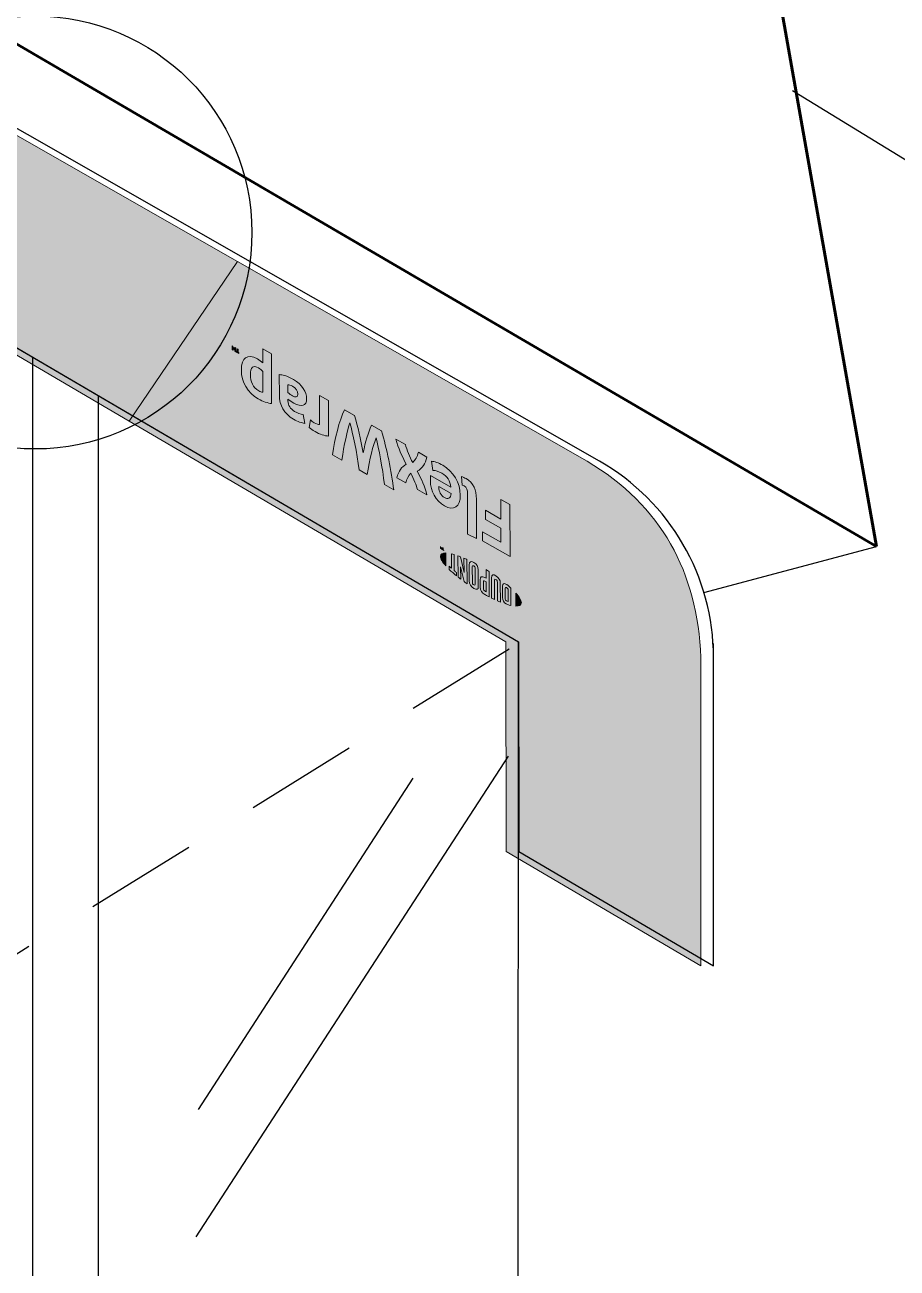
# Model space of a CAD drawing. Extents: x -1337 to 5791, y -3809 to 1769.
# Drawn here: x 4377.7 to 4447.2, y -2737.5 to -2638.4 of the extents above; entities that cross this region are included whole.
import ezdxf

# ---------------------------------------------------------------- set-up
doc = ezdxf.new("R2010")
doc.units = 0
doc.header["$MEASUREMENT"] = 0
doc.linetypes.add('AI-Linetype-70', pattern=[15, 9, -6])
for name, color, linetype, lineweight in [('.ATI-HATCH', 7, 'Continuous', 0), ('G-ANNO-TTLB', 7, 'Continuous', 0), ('Layer 12', 7, 'Continuous', 0), ('TYVEK', 7, 'Continuous', 0), ('WALL SCRATCH', 7, 'Continuous', 0)]:
    doc.layers.add(name, color=color, linetype=linetype, lineweight=lineweight)

# ---------------------------------------------------------------- blocks, each defined once
blk = doc.blocks.new('Block_345')
at = {"layer": 'TYVEK', "color": 18, "lineweight": 25, "true_color": 0x000000}
blk.add_lwpolyline([(4444.56, -2678.612)], dxfattribs=at)
blk = doc.blocks.new('Block_474')
at = {"layer": 'TYVEK', "true_color": 0x003b71, "transparency": 33554687}
h = blk.add_hatch(color=156, dxfattribs=at)
h.dxf.hatch_style = 2
edge = h.paths.add_edge_path()
edge.add_spline(control_points=[(4394.412, -2664.412), (4394.386, -2664.325), (4394.361, -2664.259), (4394.33, -2664.188), (4394.3, -2664.224), (4394.278, -2664.263), (4394.253, -2664.321), (4394.253, -2664.321), (4394.179, -2664.279), (4394.179, -2664.279), (4394.179, -2664.279), (4394.179, -2663.973), (4394.179, -2663.973), (4394.179, -2663.973), (4394.243, -2664.01), (4394.243, -2664.01), (4394.243, -2664.01), (4394.243, -2664.151), (4394.243, -2664.151), (4394.243, -2664.151), (4394.24, -2664.197), (4394.24, -2664.197), (4394.261, -2664.163), (4394.285, -2664.128), (4394.307, -2664.102), (4394.307, -2664.102), (4394.356, -2664.131), (4394.356, -2664.131), (4394.378, -2664.183), (4394.403, -2664.246), (4394.424, -2664.305), (4394.424, -2664.305), (4394.421, -2664.253), (4394.421, -2664.253), (4394.421, -2664.253), (4394.421, -2664.112), (4394.421, -2664.112), (4394.421, -2664.112), (4394.485, -2664.149), (4394.485, -2664.149), (4394.485, -2664.149), (4394.486, -2664.455), (4394.486, -2664.455), (4394.486, -2664.455), (4394.412, -2664.412), (4394.412, -2664.412)], knot_values=[0, 0, 0, 0, 1, 1, 1, 2, 2, 2, 3, 3, 3, 4, 4, 4, 5, 5, 5, 6, 6, 6, 7, 7, 7, 8, 8, 8, 9, 9, 9, 10, 10, 10, 11, 11, 11, 12, 12, 12, 13, 13, 13, 14, 14, 14, 15, 15, 15, 15], degree=3, periodic=0)
edge = h.paths.add_edge_path()
edge.add_spline(control_points=[(4394.658, -2664.486), (4394.658, -2664.486), (4394.729, -2664.527), (4394.729, -2664.527), (4394.729, -2664.527), (4394.73, -2664.595), (4394.73, -2664.595), (4394.73, -2664.595), (4394.515, -2664.472), (4394.515, -2664.472), (4394.515, -2664.472), (4394.515, -2664.404), (4394.515, -2664.404), (4394.515, -2664.404), (4394.587, -2664.445), (4394.587, -2664.445), (4394.587, -2664.445), (4394.586, -2664.207), (4394.586, -2664.207), (4394.586, -2664.207), (4394.657, -2664.248), (4394.657, -2664.248), (4394.657, -2664.248), (4394.658, -2664.486), (4394.658, -2664.486)], knot_values=[0, 0, 0, 0, 1, 1, 1, 2, 2, 2, 3, 3, 3, 4, 4, 4, 5, 5, 5, 6, 6, 6, 7, 7, 7, 8, 8, 8, 8], degree=3, periodic=0)
h = blk.add_hatch(color=156, dxfattribs=at)
h.dxf.hatch_style = 2
edge = h.paths.add_edge_path()
edge.add_spline(control_points=[(4396.298, -2665.739), (4395.846, -2665.48), (4395.637, -2665.678), (4395.638, -2666.288), (4395.64, -2666.82), (4395.835, -2667.287), (4396.302, -2667.555), (4396.43, -2667.629), (4396.523, -2667.652), (4396.63, -2667.667), (4396.63, -2667.667), (4396.626, -2666.01), (4396.626, -2666.01), (4396.529, -2665.907), (4396.447, -2665.824), (4396.298, -2665.739)], knot_values=[0, 0, 0, 0, 1, 1, 1, 2, 2, 2, 3, 3, 3, 4, 4, 4, 5, 5, 5, 5], degree=3, periodic=0)
edge = h.paths.add_edge_path()
edge.add_spline(control_points=[(4396.194, -2665.017), (4396.373, -2665.121), (4396.496, -2665.215), (4396.625, -2665.342), (4396.625, -2665.342), (4396.622, -2664.218), (4396.622, -2664.218), (4396.622, -2664.218), (4397.325, -2664.621), (4397.325, -2664.621), (4397.325, -2664.621), (4397.334, -2668.567), (4397.334, -2668.567), (4397.042, -2668.553), (4396.632, -2668.418), (4396.268, -2668.209), (4395.427, -2667.726), (4394.922, -2666.846), (4394.92, -2665.899), (4394.918, -2664.929), (4395.393, -2664.558), (4396.194, -2665.017)], knot_values=[0, 0, 0, 0, 1, 1, 1, 2, 2, 2, 3, 3, 3, 4, 4, 4, 5, 5, 5, 6, 6, 6, 7, 7, 7, 7], degree=3, periodic=0)
h = blk.add_hatch(color=156, dxfattribs=at)
h.dxf.hatch_style = 2
edge = h.paths.add_edge_path()
edge.add_spline(control_points=[(4398.632, -2667.073), (4398.632, -2667.073), (4398.634, -2667.706), (4398.634, -2667.706), (4398.752, -2667.803), (4398.875, -2667.892), (4398.998, -2667.962), (4399.234, -2668.098), (4399.418, -2668.098), (4399.418, -2667.819), (4399.417, -2667.571), (4399.263, -2667.353), (4398.991, -2667.196), (4398.837, -2667.108), (4398.709, -2667.07), (4398.632, -2667.073)], knot_values=[0, 0, 0, 0, 1, 1, 1, 2, 2, 2, 3, 3, 3, 4, 4, 4, 5, 5, 5, 5], degree=3, periodic=0)
edge = h.paths.add_edge_path()
edge.add_spline(control_points=[(4399.061, -2666.652), (4399.764, -2667.056), (4400.119, -2667.655), (4400.12, -2668.187), (4400.122, -2668.773), (4399.707, -2668.878), (4399.091, -2668.53), (4398.948, -2668.448), (4398.763, -2668.318), (4398.635, -2668.221), (4398.635, -2668.221), (4398.635, -2668.363), (4398.635, -2668.363), (4398.636, -2668.724), (4398.816, -2668.998), (4399.16, -2669.195), (4399.385, -2669.325), (4399.626, -2669.422), (4399.837, -2669.442), (4399.837, -2669.442), (4399.966, -2670.155), (4399.966, -2670.155), (4399.746, -2670.135), (4399.392, -2670.002), (4399.079, -2669.823), (4398.325, -2669.39), (4397.95, -2668.713), (4397.948, -2667.915), (4397.948, -2667.915), (4397.944, -2666.27), (4397.944, -2666.27), (4398.154, -2666.267), (4398.548, -2666.358), (4399.061, -2666.652)], knot_values=[0, 0, 0, 0, 1, 1, 1, 2, 2, 2, 3, 3, 3, 4, 4, 4, 5, 5, 5, 6, 6, 6, 7, 7, 7, 8, 8, 8, 9, 9, 9, 10, 10, 10, 11, 11, 11, 11], degree=3, periodic=0)
h = blk.add_hatch(color=156, dxfattribs=at)
h.dxf.hatch_style = 2
edge = h.paths.add_edge_path()
edge.add_spline(control_points=[(4400.788, -2670.804), (4400.603, -2670.697), (4400.429, -2670.574), (4400.326, -2670.485), (4400.326, -2670.485), (4400.427, -2669.876), (4400.427, -2669.876), (4400.514, -2669.961), (4400.622, -2670.035), (4400.73, -2670.097), (4400.919, -2670.206), (4401.048, -2670.238), (4401.155, -2670.241), (4401.155, -2670.241), (4401.15, -2667.922), (4401.15, -2667.922), (4401.15, -2667.922), (4401.857, -2668.328), (4401.857, -2668.328), (4401.857, -2668.328), (4401.864, -2671.162), (4401.864, -2671.162), (4401.588, -2671.162), (4401.157, -2671.016), (4400.788, -2670.804)], knot_values=[0, 0, 0, 0, 1, 1, 1, 2, 2, 2, 3, 3, 3, 4, 4, 4, 5, 5, 5, 6, 6, 6, 7, 7, 7, 8, 8, 8, 8], degree=3, periodic=0)
h = blk.add_hatch(color=156, dxfattribs=at)
h.dxf.hatch_style = 2
edge = h.paths.add_edge_path()
edge.add_spline(control_points=[(4402.93, -2673.079), (4402.93, -2673.079), (4402.181, -2672.649), (4402.181, -2672.649), (4402.372, -2671.382), (4402.707, -2669.95), (4403.14, -2669.065), (4403.14, -2669.065), (4403.945, -2669.527), (4403.945, -2669.527), (4404.199, -2670.411), (4404.427, -2671.41), (4404.619, -2672.489), (4404.811, -2671.631), (4405.03, -2670.888), (4405.284, -2670.296), (4405.284, -2670.296), (4406.09, -2670.758), (4406.09, -2670.758), (4406.503, -2672.129), (4406.871, -2673.965), (4407.064, -2675.453), (4407.064, -2675.453), (4406.321, -2675.026), (4406.321, -2675.026), (4406.159, -2673.686), (4405.868, -2672.119), (4405.656, -2671.306), (4405.437, -2671.872), (4405.096, -2673.035), (4404.951, -2674.239), (4404.951, -2674.239), (4404.294, -2673.862), (4404.294, -2673.862), (4404.137, -2672.484), (4403.8, -2670.932), (4403.573, -2670.111), (4403.369, -2670.685), (4403.08, -2671.919), (4402.93, -2673.079)], knot_values=[0, 0, 0, 0, 1, 1, 1, 2, 2, 2, 3, 3, 3, 4, 4, 4, 5, 5, 5, 6, 6, 6, 7, 7, 7, 8, 8, 8, 9, 9, 9, 10, 10, 10, 11, 11, 11, 12, 12, 12, 13, 13, 13, 13], degree=3, periodic=0)
h = blk.add_hatch(color=156, dxfattribs=at)
h.dxf.hatch_style = 2
edge = h.paths.add_edge_path()
edge.add_spline(control_points=[(4408.931, -2673.972), (4409.276, -2674.607), (4409.548, -2675.171), (4409.709, -2675.854), (4409.709, -2675.854), (4408.945, -2675.416), (4408.945, -2675.416), (4408.877, -2675.111), (4408.65, -2674.579), (4408.424, -2674.112), (4408.235, -2674.329), (4408.072, -2674.584), (4408.036, -2674.894), (4408.036, -2674.894), (4407.318, -2674.482), (4407.318, -2674.482), (4407.45, -2673.943), (4407.675, -2673.641), (4408.058, -2673.406), (4407.688, -2672.715), (4407.436, -2672.157), (4407.224, -2671.409), (4407.224, -2671.409), (4407.988, -2671.848), (4407.988, -2671.848), (4408.097, -2672.241), (4408.354, -2672.832), (4408.57, -2673.281), (4408.765, -2673.067), (4408.948, -2672.819), (4409.019, -2672.44), (4409.019, -2672.44), (4409.707, -2672.834), (4409.707, -2672.834), (4409.58, -2673.376), (4409.34, -2673.711), (4408.931, -2673.972)], knot_values=[0, 0, 0, 0, 1, 1, 1, 2, 2, 2, 3, 3, 3, 4, 4, 4, 5, 5, 5, 6, 6, 6, 7, 7, 7, 8, 8, 8, 9, 9, 9, 10, 10, 10, 11, 11, 11, 12, 12, 12, 12], degree=3, periodic=0)
h = blk.add_hatch(color=156, dxfattribs=at)
h.dxf.hatch_style = 2
edge = h.paths.add_edge_path()
edge.add_spline(control_points=[(4411.63, -2675.734), (4411.63, -2675.734), (4410.655, -2675.175), (4410.655, -2675.175), (4410.655, -2675.175), (4410.655, -2675.246), (4410.655, -2675.246), (4410.656, -2675.577), (4410.81, -2675.908), (4411.093, -2676.07), (4411.39, -2676.241), (4411.585, -2676.11), (4411.63, -2675.734)], knot_values=[0, 0, 0, 0, 1, 1, 1, 2, 2, 2, 3, 3, 3, 4, 4, 4, 4], degree=3, periodic=0)
edge = h.paths.add_edge_path()
edge.add_spline(control_points=[(4410.071, -2673.174), (4410.297, -2673.185), (4410.63, -2673.294), (4410.968, -2673.488), (4411.794, -2673.962), (4412.36, -2674.89), (4412.363, -2675.872), (4412.365, -2676.812), (4411.848, -2677.153), (4411.094, -2676.721), (4410.422, -2676.335), (4409.98, -2675.531), (4409.978, -2674.739), (4409.977, -2674.561), (4409.987, -2674.413), (4409.997, -2674.301), (4409.997, -2674.301), (4411.618, -2675.231), (4411.618, -2675.231), (4411.55, -2674.72), (4411.309, -2674.369), (4410.898, -2674.133), (4410.647, -2673.989), (4410.406, -2673.915), (4410.186, -2673.895), (4410.186, -2673.895), (4410.071, -2673.174), (4410.071, -2673.174)], knot_values=[0, 0, 0, 0, 1, 1, 1, 2, 2, 2, 3, 3, 3, 4, 4, 4, 5, 5, 5, 6, 6, 6, 7, 7, 7, 8, 8, 8, 9, 9, 9, 9], degree=3, periodic=0)
h = blk.add_hatch(color=156, dxfattribs=at)
h.dxf.hatch_style = 2
edge = h.paths.add_edge_path()
edge.add_spline(control_points=[(4412.941, -2675.784), (4412.941, -2675.465), (4412.868, -2675.252), (4412.663, -2675.134), (4412.612, -2675.105), (4412.56, -2675.081), (4412.514, -2675.067), (4412.514, -2675.067), (4412.461, -2674.392), (4412.461, -2674.392), (4412.559, -2674.425), (4412.718, -2674.492), (4412.82, -2674.551), (4413.41, -2674.89), (4413.647, -2675.469), (4413.649, -2676.179), (4413.649, -2676.179), (4413.657, -2679.338), (4413.657, -2679.338), (4413.657, -2679.338), (4412.949, -2678.979), (4412.949, -2678.979), (4412.949, -2678.979), (4412.941, -2675.784), (4412.941, -2675.784)], knot_values=[0, 0, 0, 0, 1, 1, 1, 2, 2, 2, 3, 3, 3, 4, 4, 4, 5, 5, 5, 6, 6, 6, 7, 7, 7, 8, 8, 8, 8], degree=3, periodic=0)
h = blk.add_hatch(color=156, dxfattribs=at)
h.dxf.hatch_style = 2
edge = h.paths.add_edge_path()
edge.add_spline(control_points=[(4416.314, -2676.628), (4416.314, -2676.628), (4416.324, -2680.769), (4416.324, -2680.769), (4416.324, -2680.769), (4414.139, -2679.514), (4414.139, -2679.514), (4414.139, -2679.514), (4414.137, -2678.792), (4414.137, -2678.792), (4414.137, -2678.792), (4415.589, -2679.626), (4415.589, -2679.626), (4415.589, -2679.626), (4415.586, -2678.502), (4415.586, -2678.502), (4415.586, -2678.502), (4414.365, -2677.801), (4414.365, -2677.801), (4414.365, -2677.801), (4414.364, -2677.079), (4414.364, -2677.079), (4414.364, -2677.079), (4415.584, -2677.78), (4415.584, -2677.78), (4415.584, -2677.78), (4415.581, -2676.207), (4415.581, -2676.207), (4415.581, -2676.207), (4416.314, -2676.628), (4416.314, -2676.628)], knot_values=[0, 0, 0, 0, 1, 1, 1, 2, 2, 2, 3, 3, 3, 4, 4, 4, 5, 5, 5, 6, 6, 6, 7, 7, 7, 8, 8, 8, 9, 9, 9, 10, 10, 10, 10], degree=3, periodic=0)
at = {"layer": 'TYVEK'}
for points, knots in [([(4394.412, -2664.412), (4394.386, -2664.325), (4394.361, -2664.259), (4394.33, -2664.188), (4394.3, -2664.224), (4394.278, -2664.263), (4394.253, -2664.321), (4394.253, -2664.321), (4394.179, -2664.279), (4394.179, -2664.279), (4394.179, -2664.279), (4394.179, -2663.973), (4394.179, -2663.973), (4394.179, -2663.973), (4394.243, -2664.01), (4394.243, -2664.01), (4394.243, -2664.01), (4394.243, -2664.151), (4394.243, -2664.151), (4394.243, -2664.151), (4394.24, -2664.197), (4394.24, -2664.197), (4394.261, -2664.163), (4394.285, -2664.128), (4394.307, -2664.102), (4394.307, -2664.102), (4394.356, -2664.131), (4394.356, -2664.131), (4394.378, -2664.183), (4394.403, -2664.246), (4394.424, -2664.305), (4394.424, -2664.305), (4394.421, -2664.253), (4394.421, -2664.253), (4394.421, -2664.253), (4394.421, -2664.112), (4394.421, -2664.112), (4394.421, -2664.112), (4394.485, -2664.149), (4394.485, -2664.149), (4394.485, -2664.149), (4394.486, -2664.455), (4394.486, -2664.455), (4394.486, -2664.455), (4394.412, -2664.412), (4394.412, -2664.412)], [0, 0, 0, 0, 1, 1, 1, 2, 2, 2, 3, 3, 3, 4, 4, 4, 5, 5, 5, 6, 6, 6, 7, 7, 7, 8, 8, 8, 9, 9, 9, 10, 10, 10, 11, 11, 11, 12, 12, 12, 13, 13, 13, 14, 14, 14, 15, 15, 15, 15]), ([(4394.658, -2664.486), (4394.658, -2664.486), (4394.729, -2664.527), (4394.729, -2664.527), (4394.729, -2664.527), (4394.73, -2664.595), (4394.73, -2664.595), (4394.73, -2664.595), (4394.515, -2664.472), (4394.515, -2664.472), (4394.515, -2664.472), (4394.515, -2664.404), (4394.515, -2664.404), (4394.515, -2664.404), (4394.587, -2664.445), (4394.587, -2664.445), (4394.587, -2664.445), (4394.586, -2664.207), (4394.586, -2664.207), (4394.586, -2664.207), (4394.657, -2664.248), (4394.657, -2664.248), (4394.657, -2664.248), (4394.658, -2664.486), (4394.658, -2664.486)], [0, 0, 0, 0, 1, 1, 1, 2, 2, 2, 3, 3, 3, 4, 4, 4, 5, 5, 5, 6, 6, 6, 7, 7, 7, 8, 8, 8, 8]), ([(4396.194, -2665.017), (4396.373, -2665.121), (4396.496, -2665.215), (4396.625, -2665.342), (4396.625, -2665.342), (4396.622, -2664.218), (4396.622, -2664.218), (4396.622, -2664.218), (4397.325, -2664.621), (4397.325, -2664.621), (4397.325, -2664.621), (4397.334, -2668.567), (4397.334, -2668.567), (4397.042, -2668.553), (4396.632, -2668.418), (4396.268, -2668.209), (4395.427, -2667.726), (4394.922, -2666.846), (4394.92, -2665.899), (4394.918, -2664.929), (4395.393, -2664.558), (4396.194, -2665.017)], [0, 0, 0, 0, 1, 1, 1, 2, 2, 2, 3, 3, 3, 4, 4, 4, 5, 5, 5, 6, 6, 6, 7, 7, 7, 7]), ([(4396.298, -2665.739), (4395.846, -2665.48), (4395.637, -2665.678), (4395.638, -2666.288), (4395.64, -2666.82), (4395.835, -2667.287), (4396.302, -2667.555), (4396.43, -2667.629), (4396.523, -2667.652), (4396.63, -2667.667), (4396.63, -2667.667), (4396.626, -2666.01), (4396.626, -2666.01), (4396.529, -2665.907), (4396.447, -2665.824), (4396.298, -2665.739)], [0, 0, 0, 0, 1, 1, 1, 2, 2, 2, 3, 3, 3, 4, 4, 4, 5, 5, 5, 5]), ([(4399.061, -2666.652), (4399.764, -2667.056), (4400.119, -2667.655), (4400.12, -2668.187), (4400.122, -2668.773), (4399.707, -2668.878), (4399.091, -2668.53), (4398.948, -2668.448), (4398.763, -2668.318), (4398.635, -2668.221), (4398.635, -2668.221), (4398.635, -2668.363), (4398.635, -2668.363), (4398.636, -2668.724), (4398.816, -2668.998), (4399.16, -2669.195), (4399.385, -2669.325), (4399.626, -2669.422), (4399.837, -2669.442), (4399.837, -2669.442), (4399.966, -2670.155), (4399.966, -2670.155), (4399.746, -2670.135), (4399.392, -2670.002), (4399.079, -2669.823), (4398.325, -2669.39), (4397.95, -2668.713), (4397.948, -2667.915), (4397.948, -2667.915), (4397.944, -2666.27), (4397.944, -2666.27), (4398.154, -2666.267), (4398.548, -2666.358), (4399.061, -2666.652)], [0, 0, 0, 0, 1, 1, 1, 2, 2, 2, 3, 3, 3, 4, 4, 4, 5, 5, 5, 6, 6, 6, 7, 7, 7, 8, 8, 8, 9, 9, 9, 10, 10, 10, 11, 11, 11, 11]), ([(4398.632, -2667.073), (4398.632, -2667.073), (4398.634, -2667.706), (4398.634, -2667.706), (4398.752, -2667.803), (4398.875, -2667.892), (4398.998, -2667.962), (4399.234, -2668.098), (4399.418, -2668.098), (4399.418, -2667.819), (4399.417, -2667.571), (4399.263, -2667.353), (4398.991, -2667.196), (4398.837, -2667.108), (4398.709, -2667.07), (4398.632, -2667.073)], [0, 0, 0, 0, 1, 1, 1, 2, 2, 2, 3, 3, 3, 4, 4, 4, 5, 5, 5, 5]), ([(4400.788, -2670.804), (4400.603, -2670.697), (4400.429, -2670.574), (4400.326, -2670.485), (4400.326, -2670.485), (4400.427, -2669.876), (4400.427, -2669.876), (4400.514, -2669.961), (4400.622, -2670.035), (4400.73, -2670.097), (4400.919, -2670.206), (4401.048, -2670.238), (4401.155, -2670.241), (4401.155, -2670.241), (4401.15, -2667.922), (4401.15, -2667.922), (4401.15, -2667.922), (4401.857, -2668.328), (4401.857, -2668.328), (4401.857, -2668.328), (4401.864, -2671.162), (4401.864, -2671.162), (4401.588, -2671.162), (4401.157, -2671.016), (4400.788, -2670.804)], [0, 0, 0, 0, 1, 1, 1, 2, 2, 2, 3, 3, 3, 4, 4, 4, 5, 5, 5, 6, 6, 6, 7, 7, 7, 8, 8, 8, 8]), ([(4402.93, -2673.079), (4402.93, -2673.079), (4402.181, -2672.649), (4402.181, -2672.649), (4402.372, -2671.382), (4402.707, -2669.95), (4403.14, -2669.065), (4403.14, -2669.065), (4403.945, -2669.527), (4403.945, -2669.527), (4404.199, -2670.411), (4404.427, -2671.41), (4404.619, -2672.489), (4404.811, -2671.631), (4405.03, -2670.888), (4405.284, -2670.296), (4405.284, -2670.296), (4406.09, -2670.758), (4406.09, -2670.758), (4406.503, -2672.129), (4406.871, -2673.965), (4407.064, -2675.453), (4407.064, -2675.453), (4406.321, -2675.026), (4406.321, -2675.026), (4406.159, -2673.686), (4405.868, -2672.119), (4405.656, -2671.306), (4405.437, -2671.872), (4405.096, -2673.035), (4404.951, -2674.239), (4404.951, -2674.239), (4404.294, -2673.862), (4404.294, -2673.862), (4404.137, -2672.484), (4403.8, -2670.932), (4403.573, -2670.111), (4403.369, -2670.685), (4403.08, -2671.919), (4402.93, -2673.079)], [0, 0, 0, 0, 1, 1, 1, 2, 2, 2, 3, 3, 3, 4, 4, 4, 5, 5, 5, 6, 6, 6, 7, 7, 7, 8, 8, 8, 9, 9, 9, 10, 10, 10, 11, 11, 11, 12, 12, 12, 13, 13, 13, 13]), ([(4408.931, -2673.972), (4409.276, -2674.607), (4409.548, -2675.171), (4409.709, -2675.854), (4409.709, -2675.854), (4408.945, -2675.416), (4408.945, -2675.416), (4408.877, -2675.111), (4408.65, -2674.579), (4408.424, -2674.112), (4408.235, -2674.329), (4408.072, -2674.584), (4408.036, -2674.894), (4408.036, -2674.894), (4407.318, -2674.482), (4407.318, -2674.482), (4407.45, -2673.943), (4407.675, -2673.641), (4408.058, -2673.406), (4407.688, -2672.715), (4407.436, -2672.157), (4407.224, -2671.409), (4407.224, -2671.409), (4407.988, -2671.848), (4407.988, -2671.848), (4408.097, -2672.241), (4408.354, -2672.832), (4408.57, -2673.281), (4408.765, -2673.067), (4408.948, -2672.819), (4409.019, -2672.44), (4409.019, -2672.44), (4409.707, -2672.834), (4409.707, -2672.834), (4409.58, -2673.376), (4409.34, -2673.711), (4408.931, -2673.972)], [0, 0, 0, 0, 1, 1, 1, 2, 2, 2, 3, 3, 3, 4, 4, 4, 5, 5, 5, 6, 6, 6, 7, 7, 7, 8, 8, 8, 9, 9, 9, 10, 10, 10, 11, 11, 11, 12, 12, 12, 12]), ([(4410.071, -2673.174), (4410.297, -2673.185), (4410.63, -2673.294), (4410.968, -2673.488), (4411.794, -2673.962), (4412.36, -2674.89), (4412.363, -2675.872), (4412.365, -2676.812), (4411.848, -2677.153), (4411.094, -2676.721), (4410.422, -2676.335), (4409.98, -2675.531), (4409.978, -2674.739), (4409.977, -2674.561), (4409.987, -2674.413), (4409.997, -2674.301), (4409.997, -2674.301), (4411.618, -2675.231), (4411.618, -2675.231), (4411.55, -2674.72), (4411.309, -2674.369), (4410.898, -2674.133), (4410.647, -2673.989), (4410.406, -2673.915), (4410.186, -2673.895), (4410.186, -2673.895), (4410.071, -2673.174), (4410.071, -2673.174)], [0, 0, 0, 0, 1, 1, 1, 2, 2, 2, 3, 3, 3, 4, 4, 4, 5, 5, 5, 6, 6, 6, 7, 7, 7, 8, 8, 8, 9, 9, 9, 9]), ([(4412.941, -2675.784), (4412.941, -2675.465), (4412.868, -2675.252), (4412.663, -2675.134), (4412.612, -2675.105), (4412.56, -2675.081), (4412.514, -2675.067), (4412.514, -2675.067), (4412.461, -2674.392), (4412.461, -2674.392), (4412.559, -2674.425), (4412.718, -2674.492), (4412.82, -2674.551), (4413.41, -2674.89), (4413.647, -2675.469), (4413.649, -2676.179), (4413.649, -2676.179), (4413.657, -2679.338), (4413.657, -2679.338), (4413.657, -2679.338), (4412.949, -2678.979), (4412.949, -2678.979), (4412.949, -2678.979), (4412.941, -2675.784), (4412.941, -2675.784)], [0, 0, 0, 0, 1, 1, 1, 2, 2, 2, 3, 3, 3, 4, 4, 4, 5, 5, 5, 6, 6, 6, 7, 7, 7, 8, 8, 8, 8]), ([(4411.63, -2675.734), (4411.63, -2675.734), (4410.655, -2675.175), (4410.655, -2675.175), (4410.655, -2675.175), (4410.655, -2675.246), (4410.655, -2675.246), (4410.656, -2675.577), (4410.81, -2675.908), (4411.093, -2676.07), (4411.39, -2676.241), (4411.585, -2676.11), (4411.63, -2675.734)], [0, 0, 0, 0, 1, 1, 1, 2, 2, 2, 3, 3, 3, 4, 4, 4, 4]), ([(4416.314, -2676.628), (4416.314, -2676.628), (4416.324, -2680.769), (4416.324, -2680.769), (4416.324, -2680.769), (4414.139, -2679.514), (4414.139, -2679.514), (4414.139, -2679.514), (4414.137, -2678.792), (4414.137, -2678.792), (4414.137, -2678.792), (4415.589, -2679.626), (4415.589, -2679.626), (4415.589, -2679.626), (4415.586, -2678.502), (4415.586, -2678.502), (4415.586, -2678.502), (4414.365, -2677.801), (4414.365, -2677.801), (4414.365, -2677.801), (4414.364, -2677.079), (4414.364, -2677.079), (4414.364, -2677.079), (4415.584, -2677.78), (4415.584, -2677.78), (4415.584, -2677.78), (4415.581, -2676.207), (4415.581, -2676.207), (4415.581, -2676.207), (4416.314, -2676.628), (4416.314, -2676.628)], [0, 0, 0, 0, 1, 1, 1, 2, 2, 2, 3, 3, 3, 4, 4, 4, 5, 5, 5, 6, 6, 6, 7, 7, 7, 8, 8, 8, 9, 9, 9, 10, 10, 10, 10])]:
    blk.add_open_spline(points, degree=3, knots=knots, dxfattribs=at)
blk = doc.blocks.new('Block_475')
at = {"layer": 'TYVEK', "true_color": 0x003b71, "transparency": 33554687}
h = blk.add_hatch(color=156, dxfattribs=at)
h.dxf.hatch_style = 2
edge = h.paths.add_edge_path()
edge.add_spline(control_points=[(4410.905, -2680.193), (4410.905, -2680.193), (4410.878, -2680.178), (4410.878, -2680.178), (4410.878, -2680.178), (4410.839, -2680.084), (4410.839, -2680.084), (4410.839, -2680.084), (4410.8, -2680.132), (4410.8, -2680.132), (4410.8, -2680.132), (4410.774, -2680.118), (4410.774, -2680.118), (4410.774, -2680.118), (4410.774, -2679.968), (4410.774, -2679.968), (4410.774, -2679.968), (4410.798, -2679.982), (4410.798, -2679.982), (4410.798, -2679.982), (4410.798, -2680.088), (4410.798, -2680.088), (4410.798, -2680.088), (4410.838, -2680.04), (4410.838, -2680.04), (4410.838, -2680.04), (4410.841, -2680.041), (4410.841, -2680.041), (4410.841, -2680.041), (4410.881, -2680.136), (4410.881, -2680.136), (4410.881, -2680.136), (4410.881, -2680.029), (4410.881, -2680.029), (4410.881, -2680.029), (4410.905, -2680.043), (4410.905, -2680.043), (4410.905, -2680.043), (4410.905, -2680.193), (4410.905, -2680.193)], knot_values=[0, 0, 0, 0, 1, 1, 1, 2, 2, 2, 3, 3, 3, 4, 4, 4, 5, 5, 5, 6, 6, 6, 7, 7, 7, 8, 8, 8, 9, 9, 9, 10, 10, 10, 11, 11, 11, 12, 12, 12, 13, 13, 13, 13], degree=3, periodic=0)
edge = h.paths.add_edge_path()
edge.add_spline(control_points=[(4410.998, -2680.22), (4410.998, -2680.22), (4411.038, -2680.243), (4411.038, -2680.243), (4411.038, -2680.243), (4411.038, -2680.269), (4411.038, -2680.269), (4411.038, -2680.269), (4410.933, -2680.209), (4410.933, -2680.209), (4410.933, -2680.209), (4410.933, -2680.183), (4410.933, -2680.183), (4410.933, -2680.183), (4410.973, -2680.206), (4410.973, -2680.206), (4410.973, -2680.206), (4410.973, -2680.082), (4410.973, -2680.082), (4410.973, -2680.082), (4410.997, -2680.096), (4410.997, -2680.096), (4410.997, -2680.096), (4410.998, -2680.22), (4410.998, -2680.22)], knot_values=[0, 0, 0, 0, 1, 1, 1, 2, 2, 2, 3, 3, 3, 4, 4, 4, 5, 5, 5, 6, 6, 6, 7, 7, 7, 8, 8, 8, 8], degree=3, periodic=0)
h = blk.add_hatch(color=156, dxfattribs=at)
h.dxf.hatch_style = 2
edge = h.paths.add_edge_path()
edge.add_spline(control_points=[(4410.776, -2680.744), (4410.775, -2680.553), (4410.935, -2680.467), (4411.215, -2680.474), (4411.215, -2680.474), (4411.217, -2681.514), (4411.217, -2681.514), (4410.937, -2681.202), (4410.776, -2680.932), (4410.776, -2680.744)], knot_values=[0, 0, 0, 0, 1, 1, 1, 2, 2, 2, 3, 3, 3, 3], degree=3, periodic=0)
h = blk.add_hatch(color=156, dxfattribs=at)
h.dxf.hatch_style = 2
edge = h.paths.add_edge_path()
edge.add_spline(control_points=[(4412.06, -2682.031), (4411.999, -2681.983), (4411.939, -2681.935), (4411.881, -2681.887), (4411.881, -2681.887), (4411.878, -2680.599), (4411.878, -2680.599), (4411.824, -2680.582), (4411.724, -2680.555), (4411.658, -2680.54), (4411.658, -2680.54), (4411.661, -2681.699), (4411.661, -2681.699), (4411.597, -2681.644), (4411.536, -2681.59), (4411.481, -2681.54), (4411.481, -2681.54), (4411.482, -2681.788), (4411.482, -2681.788), (4411.656, -2681.958), (4411.843, -2682.122), (4412.061, -2682.3), (4412.061, -2682.3), (4412.06, -2682.031), (4412.06, -2682.031)], knot_values=[0, 0, 0, 0, 1, 1, 1, 2, 2, 2, 3, 3, 3, 4, 4, 4, 5, 5, 5, 6, 6, 6, 7, 7, 7, 8, 8, 8, 8], degree=3, periodic=0)
h = blk.add_hatch(color=156, dxfattribs=at)
h.dxf.hatch_style = 2
edge = h.paths.add_edge_path()
edge.add_spline(control_points=[(4412.39, -2681.58), (4412.39, -2681.58), (4412.666, -2682.763), (4412.666, -2682.763), (4412.74, -2682.816), (4412.83, -2682.879), (4412.899, -2682.926), (4412.899, -2682.926), (4412.894, -2680.99), (4412.894, -2680.99), (4412.845, -2680.967), (4412.722, -2680.912), (4412.657, -2680.885), (4412.657, -2680.885), (4412.68, -2682.037), (4412.68, -2682.037), (4412.68, -2682.037), (4412.388, -2680.775), (4412.388, -2680.775), (4412.327, -2680.751), (4412.237, -2680.717), (4412.179, -2680.696), (4412.179, -2680.696), (4412.183, -2682.398), (4412.183, -2682.398), (4412.244, -2682.447), (4412.356, -2682.533), (4412.41, -2682.574), (4412.41, -2682.574), (4412.39, -2681.58), (4412.39, -2681.58)], knot_values=[0, 0, 0, 0, 1, 1, 1, 2, 2, 2, 3, 3, 3, 4, 4, 4, 5, 5, 5, 6, 6, 6, 7, 7, 7, 8, 8, 8, 9, 9, 9, 10, 10, 10, 10], degree=3, periodic=0)
h = blk.add_hatch(color=156, dxfattribs=at)
h.dxf.hatch_style = 2
edge = h.paths.add_edge_path()
edge.add_spline(control_points=[(4413.32, -2681.573), (4413.32, -2681.493), (4413.343, -2681.465), (4413.43, -2681.512), (4413.519, -2681.56), (4413.544, -2681.619), (4413.544, -2681.701), (4413.544, -2681.701), (4413.547, -2682.96), (4413.547, -2682.96), (4413.547, -2683.042), (4413.523, -2683.074), (4413.433, -2683.02), (4413.346, -2682.967), (4413.323, -2682.911), (4413.323, -2682.831), (4413.323, -2682.831), (4413.32, -2681.573), (4413.32, -2681.573)], knot_values=[0, 0, 0, 0, 1, 1, 1, 2, 2, 2, 3, 3, 3, 4, 4, 4, 5, 5, 5, 6, 6, 6, 6], degree=3, periodic=0)
edge = h.paths.add_edge_path()
edge.add_spline(control_points=[(4413.434, -2683.302), (4413.662, -2683.445), (4413.798, -2683.407), (4413.797, -2683.141), (4413.797, -2683.141), (4413.794, -2681.821), (4413.794, -2681.821), (4413.793, -2681.54), (4413.67, -2681.354), (4413.429, -2681.228), (4413.194, -2681.105), (4413.071, -2681.138), (4413.072, -2681.436), (4413.072, -2681.436), (4413.075, -2682.696), (4413.075, -2682.696), (4413.075, -2682.981), (4413.187, -2683.146), (4413.434, -2683.302)], knot_values=[0, 0, 0, 0, 1, 1, 1, 2, 2, 2, 3, 3, 3, 4, 4, 4, 5, 5, 5, 6, 6, 6, 6], degree=3, periodic=0)
h = blk.add_hatch(color=156, dxfattribs=at)
h.dxf.hatch_style = 2
edge = h.paths.add_edge_path()
edge.add_spline(control_points=[(4414.2, -2682.782), (4414.2, -2682.695), (4414.226, -2682.666), (4414.326, -2682.723), (4414.326, -2682.723), (4414.412, -2682.772), (4414.412, -2682.772), (4414.412, -2682.772), (4414.414, -2683.569), (4414.414, -2683.569), (4414.376, -2683.549), (4414.355, -2683.538), (4414.332, -2683.525), (4414.224, -2683.463), (4414.202, -2683.403), (4414.201, -2683.314), (4414.201, -2683.314), (4414.2, -2682.782), (4414.2, -2682.782)], knot_values=[0, 0, 0, 0, 1, 1, 1, 2, 2, 2, 3, 3, 3, 4, 4, 4, 5, 5, 5, 6, 6, 6, 6], degree=3, periodic=0)
edge = h.paths.add_edge_path()
edge.add_spline(control_points=[(4414.319, -2683.798), (4414.361, -2683.823), (4414.517, -2683.906), (4414.661, -2683.979), (4414.661, -2683.979), (4414.656, -2681.96), (4414.656, -2681.96), (4414.607, -2681.929), (4414.479, -2681.848), (4414.41, -2681.807), (4414.41, -2681.807), (4414.412, -2682.492), (4414.412, -2682.492), (4414.412, -2682.492), (4414.315, -2682.437), (4414.315, -2682.437), (4414.058, -2682.29), (4413.951, -2682.362), (4413.952, -2682.618), (4413.952, -2682.618), (4413.953, -2683.213), (4413.953, -2683.213), (4413.954, -2683.464), (4414.074, -2683.658), (4414.319, -2683.798)], knot_values=[0, 0, 0, 0, 1, 1, 1, 2, 2, 2, 3, 3, 3, 4, 4, 4, 5, 5, 5, 6, 6, 6, 7, 7, 7, 8, 8, 8, 8], degree=3, periodic=0)
h = blk.add_hatch(color=156, dxfattribs=at)
h.dxf.hatch_style = 2
edge = h.paths.add_edge_path()
edge.add_spline(control_points=[(4415.095, -2682.638), (4415.095, -2682.558), (4415.118, -2682.521), (4415.205, -2682.583), (4415.289, -2682.643), (4415.312, -2682.698), (4415.313, -2682.792), (4415.313, -2682.792), (4415.316, -2684.292), (4415.316, -2684.292), (4415.373, -2684.317), (4415.498, -2684.369), (4415.552, -2684.391), (4415.552, -2684.391), (4415.548, -2682.874), (4415.548, -2682.874), (4415.547, -2682.632), (4415.445, -2682.479), (4415.204, -2682.309), (4414.983, -2682.153), (4414.848, -2682.204), (4414.849, -2682.473), (4414.849, -2682.473), (4414.853, -2684.075), (4414.853, -2684.075), (4414.899, -2684.099), (4415.05, -2684.171), (4415.099, -2684.193), (4415.099, -2684.193), (4415.095, -2682.638), (4415.095, -2682.638)], knot_values=[0, 0, 0, 0, 1, 1, 1, 2, 2, 2, 3, 3, 3, 4, 4, 4, 5, 5, 5, 6, 6, 6, 7, 7, 7, 8, 8, 8, 9, 9, 9, 10, 10, 10, 10], degree=3, periodic=0)
h = blk.add_hatch(color=156, dxfattribs=at)
h.dxf.hatch_style = 2
edge = h.paths.add_edge_path()
edge.add_spline(control_points=[(4415.945, -2683.287), (4415.945, -2683.208), (4415.987, -2683.205), (4416.036, -2683.233), (4416.075, -2683.255), (4416.135, -2683.306), (4416.183, -2683.349), (4416.183, -2683.349), (4416.186, -2684.343), (4416.186, -2684.343), (4416.137, -2684.33), (4416.078, -2684.312), (4416.039, -2684.29), (4415.989, -2684.261), (4415.948, -2684.211), (4415.948, -2684.131), (4415.948, -2684.131), (4415.945, -2683.287), (4415.945, -2683.287)], knot_values=[0, 0, 0, 0, 1, 1, 1, 2, 2, 2, 3, 3, 3, 4, 4, 4, 5, 5, 5, 6, 6, 6, 6], degree=3, periodic=0)
edge = h.paths.add_edge_path()
edge.add_spline(control_points=[(4416.007, -2684.531), (4416.085, -2684.576), (4416.198, -2684.614), (4416.401, -2684.658), (4416.401, -2684.658), (4416.398, -2683.281), (4416.398, -2683.281), (4416.219, -2683.115), (4416.081, -2683), (4416.003, -2682.955), (4415.823, -2682.851), (4415.722, -2682.92), (4415.723, -2683.124), (4415.723, -2683.124), (4415.725, -2684.039), (4415.725, -2684.039), (4415.725, -2684.242), (4415.827, -2684.428), (4416.007, -2684.531)], knot_values=[0, 0, 0, 0, 1, 1, 1, 2, 2, 2, 3, 3, 3, 4, 4, 4, 5, 5, 5, 6, 6, 6, 6], degree=3, periodic=0)
h = blk.add_hatch(color=156, dxfattribs=at)
h.dxf.hatch_style = 2
edge = h.paths.add_edge_path()
edge.add_spline(control_points=[(4417.227, -2684.447), (4417.226, -2684.257), (4417.066, -2683.986), (4416.786, -2683.673), (4416.786, -2683.673), (4416.788, -2684.712), (4416.788, -2684.712), (4417.067, -2684.721), (4417.227, -2684.636), (4417.227, -2684.447)], knot_values=[0, 0, 0, 0, 1, 1, 1, 2, 2, 2, 3, 3, 3, 3], degree=3, periodic=0)
at = {"layer": 'TYVEK'}
for points, knots in [([(4410.905, -2680.193), (4410.905, -2680.193), (4410.878, -2680.178), (4410.878, -2680.178), (4410.878, -2680.178), (4410.839, -2680.084), (4410.839, -2680.084), (4410.839, -2680.084), (4410.8, -2680.132), (4410.8, -2680.132), (4410.8, -2680.132), (4410.774, -2680.118), (4410.774, -2680.118), (4410.774, -2680.118), (4410.774, -2679.968), (4410.774, -2679.968), (4410.774, -2679.968), (4410.798, -2679.982), (4410.798, -2679.982), (4410.798, -2679.982), (4410.798, -2680.088), (4410.798, -2680.088), (4410.798, -2680.088), (4410.838, -2680.04), (4410.838, -2680.04), (4410.838, -2680.04), (4410.841, -2680.041), (4410.841, -2680.041), (4410.841, -2680.041), (4410.881, -2680.136), (4410.881, -2680.136), (4410.881, -2680.136), (4410.881, -2680.029), (4410.881, -2680.029), (4410.881, -2680.029), (4410.905, -2680.043), (4410.905, -2680.043), (4410.905, -2680.043), (4410.905, -2680.193), (4410.905, -2680.193)], [0, 0, 0, 0, 1, 1, 1, 2, 2, 2, 3, 3, 3, 4, 4, 4, 5, 5, 5, 6, 6, 6, 7, 7, 7, 8, 8, 8, 9, 9, 9, 10, 10, 10, 11, 11, 11, 12, 12, 12, 13, 13, 13, 13]), ([(4410.998, -2680.22), (4410.998, -2680.22), (4411.038, -2680.243), (4411.038, -2680.243), (4411.038, -2680.243), (4411.038, -2680.269), (4411.038, -2680.269), (4411.038, -2680.269), (4410.933, -2680.209), (4410.933, -2680.209), (4410.933, -2680.209), (4410.933, -2680.183), (4410.933, -2680.183), (4410.933, -2680.183), (4410.973, -2680.206), (4410.973, -2680.206), (4410.973, -2680.206), (4410.973, -2680.082), (4410.973, -2680.082), (4410.973, -2680.082), (4410.997, -2680.096), (4410.997, -2680.096), (4410.997, -2680.096), (4410.998, -2680.22), (4410.998, -2680.22)], [0, 0, 0, 0, 1, 1, 1, 2, 2, 2, 3, 3, 3, 4, 4, 4, 5, 5, 5, 6, 6, 6, 7, 7, 7, 8, 8, 8, 8]), ([(4410.776, -2680.744), (4410.775, -2680.553), (4410.935, -2680.467), (4411.215, -2680.474), (4411.215, -2680.474), (4411.217, -2681.514), (4411.217, -2681.514), (4410.937, -2681.202), (4410.776, -2680.932), (4410.776, -2680.744)], [0, 0, 0, 0, 1, 1, 1, 2, 2, 2, 3, 3, 3, 3]), ([(4412.06, -2682.031), (4411.999, -2681.983), (4411.939, -2681.935), (4411.881, -2681.887), (4411.881, -2681.887), (4411.878, -2680.599), (4411.878, -2680.599), (4411.824, -2680.582), (4411.724, -2680.555), (4411.658, -2680.54), (4411.658, -2680.54), (4411.661, -2681.699), (4411.661, -2681.699), (4411.597, -2681.644), (4411.536, -2681.59), (4411.481, -2681.54), (4411.481, -2681.54), (4411.482, -2681.788), (4411.482, -2681.788), (4411.656, -2681.958), (4411.843, -2682.122), (4412.061, -2682.3), (4412.061, -2682.3), (4412.06, -2682.031), (4412.06, -2682.031)], [0, 0, 0, 0, 1, 1, 1, 2, 2, 2, 3, 3, 3, 4, 4, 4, 5, 5, 5, 6, 6, 6, 7, 7, 7, 8, 8, 8, 8]), ([(4412.39, -2681.58), (4412.39, -2681.58), (4412.666, -2682.763), (4412.666, -2682.763), (4412.74, -2682.816), (4412.83, -2682.879), (4412.899, -2682.926), (4412.899, -2682.926), (4412.894, -2680.99), (4412.894, -2680.99), (4412.845, -2680.967), (4412.722, -2680.912), (4412.657, -2680.885), (4412.657, -2680.885), (4412.68, -2682.037), (4412.68, -2682.037), (4412.68, -2682.037), (4412.388, -2680.775), (4412.388, -2680.775), (4412.327, -2680.751), (4412.237, -2680.717), (4412.179, -2680.696), (4412.179, -2680.696), (4412.183, -2682.398), (4412.183, -2682.398), (4412.244, -2682.447), (4412.356, -2682.533), (4412.41, -2682.574), (4412.41, -2682.574), (4412.39, -2681.58), (4412.39, -2681.58)], [0, 0, 0, 0, 1, 1, 1, 2, 2, 2, 3, 3, 3, 4, 4, 4, 5, 5, 5, 6, 6, 6, 7, 7, 7, 8, 8, 8, 9, 9, 9, 10, 10, 10, 10]), ([(4413.434, -2683.302), (4413.662, -2683.445), (4413.798, -2683.407), (4413.797, -2683.141), (4413.797, -2683.141), (4413.794, -2681.821), (4413.794, -2681.821), (4413.793, -2681.54), (4413.67, -2681.354), (4413.429, -2681.228), (4413.194, -2681.105), (4413.071, -2681.138), (4413.072, -2681.436), (4413.072, -2681.436), (4413.075, -2682.696), (4413.075, -2682.696), (4413.075, -2682.981), (4413.187, -2683.146), (4413.434, -2683.302)], [0, 0, 0, 0, 1, 1, 1, 2, 2, 2, 3, 3, 3, 4, 4, 4, 5, 5, 5, 6, 6, 6, 6]), ([(4413.32, -2681.573), (4413.32, -2681.493), (4413.343, -2681.465), (4413.43, -2681.512), (4413.519, -2681.56), (4413.544, -2681.619), (4413.544, -2681.701), (4413.544, -2681.701), (4413.547, -2682.96), (4413.547, -2682.96), (4413.547, -2683.042), (4413.523, -2683.074), (4413.433, -2683.02), (4413.346, -2682.967), (4413.323, -2682.911), (4413.323, -2682.831), (4413.323, -2682.831), (4413.32, -2681.573), (4413.32, -2681.573)], [0, 0, 0, 0, 1, 1, 1, 2, 2, 2, 3, 3, 3, 4, 4, 4, 5, 5, 5, 6, 6, 6, 6]), ([(4414.319, -2683.798), (4414.361, -2683.823), (4414.517, -2683.906), (4414.661, -2683.979), (4414.661, -2683.979), (4414.656, -2681.96), (4414.656, -2681.96), (4414.607, -2681.929), (4414.479, -2681.848), (4414.41, -2681.807), (4414.41, -2681.807), (4414.412, -2682.492), (4414.412, -2682.492), (4414.412, -2682.492), (4414.315, -2682.437), (4414.315, -2682.437), (4414.058, -2682.29), (4413.951, -2682.362), (4413.952, -2682.618), (4413.952, -2682.618), (4413.953, -2683.213), (4413.953, -2683.213), (4413.954, -2683.464), (4414.074, -2683.658), (4414.319, -2683.798)], [0, 0, 0, 0, 1, 1, 1, 2, 2, 2, 3, 3, 3, 4, 4, 4, 5, 5, 5, 6, 6, 6, 7, 7, 7, 8, 8, 8, 8]), ([(4415.095, -2682.638), (4415.095, -2682.558), (4415.118, -2682.521), (4415.205, -2682.583), (4415.289, -2682.643), (4415.312, -2682.698), (4415.313, -2682.792), (4415.313, -2682.792), (4415.316, -2684.292), (4415.316, -2684.292), (4415.373, -2684.317), (4415.498, -2684.369), (4415.552, -2684.391), (4415.552, -2684.391), (4415.548, -2682.874), (4415.548, -2682.874), (4415.547, -2682.632), (4415.445, -2682.479), (4415.204, -2682.309), (4414.983, -2682.153), (4414.848, -2682.204), (4414.849, -2682.473), (4414.849, -2682.473), (4414.853, -2684.075), (4414.853, -2684.075), (4414.899, -2684.099), (4415.05, -2684.171), (4415.099, -2684.193), (4415.099, -2684.193), (4415.095, -2682.638), (4415.095, -2682.638)], [0, 0, 0, 0, 1, 1, 1, 2, 2, 2, 3, 3, 3, 4, 4, 4, 5, 5, 5, 6, 6, 6, 7, 7, 7, 8, 8, 8, 9, 9, 9, 10, 10, 10, 10]), ([(4414.2, -2682.782), (4414.2, -2682.695), (4414.226, -2682.666), (4414.326, -2682.723), (4414.326, -2682.723), (4414.412, -2682.772), (4414.412, -2682.772), (4414.412, -2682.772), (4414.414, -2683.569), (4414.414, -2683.569), (4414.376, -2683.549), (4414.355, -2683.538), (4414.332, -2683.525), (4414.224, -2683.463), (4414.202, -2683.403), (4414.201, -2683.314), (4414.201, -2683.314), (4414.2, -2682.782), (4414.2, -2682.782)], [0, 0, 0, 0, 1, 1, 1, 2, 2, 2, 3, 3, 3, 4, 4, 4, 5, 5, 5, 6, 6, 6, 6]), ([(4416.007, -2684.531), (4416.085, -2684.576), (4416.198, -2684.614), (4416.401, -2684.658), (4416.401, -2684.658), (4416.398, -2683.281), (4416.398, -2683.281), (4416.219, -2683.115), (4416.081, -2683), (4416.003, -2682.955), (4415.823, -2682.851), (4415.722, -2682.92), (4415.723, -2683.124), (4415.723, -2683.124), (4415.725, -2684.039), (4415.725, -2684.039), (4415.725, -2684.242), (4415.827, -2684.428), (4416.007, -2684.531)], [0, 0, 0, 0, 1, 1, 1, 2, 2, 2, 3, 3, 3, 4, 4, 4, 5, 5, 5, 6, 6, 6, 6]), ([(4415.945, -2683.287), (4415.945, -2683.208), (4415.987, -2683.205), (4416.036, -2683.233), (4416.075, -2683.255), (4416.135, -2683.306), (4416.183, -2683.349), (4416.183, -2683.349), (4416.186, -2684.343), (4416.186, -2684.343), (4416.137, -2684.33), (4416.078, -2684.312), (4416.039, -2684.29), (4415.989, -2684.261), (4415.948, -2684.211), (4415.948, -2684.131), (4415.948, -2684.131), (4415.945, -2683.287), (4415.945, -2683.287)], [0, 0, 0, 0, 1, 1, 1, 2, 2, 2, 3, 3, 3, 4, 4, 4, 5, 5, 5, 6, 6, 6, 6]), ([(4417.227, -2684.447), (4417.226, -2684.257), (4417.066, -2683.986), (4416.786, -2683.673), (4416.786, -2683.673), (4416.788, -2684.712), (4416.788, -2684.712), (4417.067, -2684.721), (4417.227, -2684.636), (4417.227, -2684.447)], [0, 0, 0, 0, 1, 1, 1, 2, 2, 2, 3, 3, 3, 3])]:
    blk.add_open_spline(points, degree=3, knots=knots, dxfattribs=at)
blk = doc.blocks.new('Block_473')
at = {"layer": 'TYVEK'}
for name in ['Block_474', 'Block_475']:
    blk.add_blockref(name, (0, 0), dxfattribs=at)

msp = doc.modelspace()

# ---------------------------------------------------------------- hatches: boundary and pattern name
at = {"layer": '.ATI-HATCH', "true_color": 0x808080, "transparency": 33554687}
h = msp.add_hatch(color=8, dxfattribs=at)
edge = h.paths.add_edge_path()
edge.add_spline(control_points=[(4333.324, -2653.744), (4333.324, -2653.744), (4333.325, -2655.809), (4333.325, -2655.809), (4333.325, -2655.809), (4335.5, -2654.585), (4335.5, -2654.585), (4335.5, -2654.585), (4333.324, -2653.744), (4333.324, -2653.744)], knot_values=[0, 0, 0, 0, 1, 1, 1, 2, 2, 2, 3, 3, 3, 3], degree=3, periodic=0)
edge = h.paths.add_edge_path()
edge.add_spline(control_points=[(4333.324, -2653.744), (4333.324, -2653.744), (4322.983, -2649.748), (4322.983, -2649.748), (4322.983, -2649.748), (4333.325, -2655.809), (4333.325, -2655.809), (4333.325, -2655.809), (4333.324, -2653.744), (4333.324, -2653.744)], knot_values=[0, 0, 0, 0, 1, 1, 1, 2, 2, 2, 3, 3, 3, 3], degree=3, periodic=0)
edge.add_line((4333.324, -2653.744), (4333.324, -2653.744))
edge = h.paths.add_edge_path()
edge.add_spline(control_points=[(4347.855, -2647.627), (4347.855, -2647.627), (4333.317, -2639.107), (4333.317, -2639.107), (4333.317, -2639.107), (4333.324, -2653.744), (4333.324, -2653.744), (4333.324, -2653.744), (4335.5, -2654.585), (4335.5, -2654.585), (4335.5, -2654.585), (4347.855, -2647.627), (4347.855, -2647.627)], knot_values=[0, 0, 0, 0, 1, 1, 1, 2, 2, 2, 3, 3, 3, 4, 4, 4, 4], degree=3, periodic=0)
edge.add_line((4347.855, -2647.627), (4347.855, -2647.627))
edge = h.paths.add_edge_path()
edge.add_spline(control_points=[(4394.605, -2657.257), (4394.605, -2657.257), (4385.979, -2669.97), (4385.979, -2669.97), (4385.979, -2669.97), (4415.988, -2687.556), (4415.988, -2687.556), (4415.988, -2687.556), (4416.02, -2704.273), (4416.02, -2704.273), (4416.02, -2704.273), (4431.533, -2713.364), (4431.533, -2713.364), (4431.533, -2713.364), (4431.533, -2688.803), (4431.533, -2688.803), (4431.242, -2682.016), (4428.416, -2676.692), (4422.463, -2673.174), (4422.463, -2673.174), (4394.605, -2657.257), (4394.605, -2657.257)], knot_values=[0, 0, 0, 0, 1, 1, 1, 2, 2, 2, 3, 3, 3, 4, 4, 4, 5, 5, 5, 6, 6, 6, 7, 7, 7, 7], degree=3, periodic=0)
edge.add_line((4394.605, -2657.257), (4394.605, -2657.257))
edge = h.paths.add_edge_path()
edge.add_spline(control_points=[(4366.842, -2641.392), (4366.842, -2641.392), (4360.266, -2654.9), (4360.266, -2654.9), (4360.266, -2654.9), (4385.979, -2669.97), (4385.979, -2669.97), (4385.979, -2669.97), (4394.605, -2657.257), (4394.605, -2657.257), (4394.605, -2657.257), (4366.842, -2641.392), (4366.842, -2641.392)], knot_values=[0, 0, 0, 0, 1, 1, 1, 2, 2, 2, 3, 3, 3, 4, 4, 4, 4], degree=3, periodic=0)
edge.add_line((4366.842, -2641.392), (4366.842, -2641.392))
edge = h.paths.add_edge_path()
edge.add_spline(control_points=[(4333.317, -2639.107), (4333.317, -2639.107), (4360.266, -2654.9), (4360.266, -2654.9), (4360.266, -2654.9), (4366.842, -2641.392), (4366.842, -2641.392), (4366.842, -2641.392), (4331.277, -2621.071), (4331.277, -2621.071), (4324.119, -2618.466), (4319.667, -2621.142), (4317.812, -2628.885), (4317.812, -2628.885), (4317.812, -2646.718), (4317.812, -2646.718), (4317.812, -2646.718), (4322.983, -2649.748), (4322.983, -2649.748), (4322.983, -2649.748), (4333.324, -2653.744), (4333.324, -2653.744), (4333.324, -2653.744), (4333.317, -2639.107), (4333.317, -2639.107)], knot_values=[0, 0, 0, 0, 1, 1, 1, 2, 2, 2, 3, 3, 3, 4, 4, 4, 5, 5, 5, 6, 6, 6, 7, 7, 7, 8, 8, 8, 8], degree=3, periodic=0)
edge.add_line((4333.317, -2639.107), (4333.317, -2639.107))
at = {"layer": 'G-ANNO-TTLB', "true_color": 0xff00ff, "transparency": 33554687}
h = msp.add_hatch(color=6, dxfattribs=at)
edge = h.paths.add_edge_path()
edge.add_spline(control_points=[(5472, -3692.604), (5472, -3692.604), (2542.482, -3692.604), (2542.482, -3692.604), (2542.482, -3692.604), (2542.482, -1235.604), (2542.482, -1235.604), (2542.482, -1235.604), (5472, -1235.604), (5472, -1235.604), (5472, -1235.604), (5472, -3692.604), (5472, -3692.604)], knot_values=[0, 0, 0, 0, 1, 1, 1, 2, 2, 2, 3, 3, 3, 4, 4, 4, 4], degree=3, periodic=0)
edge = h.paths.add_edge_path()
edge.add_spline(control_points=[(2551.482, -1244.604), (2551.482, -1244.604), (2551.482, -3683.604), (2551.482, -3683.604), (2551.482, -3683.604), (5463, -3683.604), (5463, -3683.604), (5463, -3683.604), (5463, -1244.604), (5463, -1244.604), (5463, -1244.604), (2551.482, -1244.604), (2551.482, -1244.604)], knot_values=[0, 0, 0, 0, 1, 1, 1, 2, 2, 2, 3, 3, 3, 4, 4, 4, 4], degree=3, periodic=0)
edge.add_line((2551.482, -1244.604), (2551.482, -1244.604))

# ---------------------------------------------------------------- linework, layer by layer
at = {"layer": '.ATI-HATCH'}
for points, knots in [([(4366.842, -2641.392), (4366.842, -2641.392), (4360.266, -2654.9), (4360.266, -2654.9), (4360.266, -2654.9), (4385.979, -2669.97), (4385.979, -2669.97), (4385.979, -2669.97), (4394.605, -2657.257), (4394.605, -2657.257), (4394.605, -2657.257), (4366.842, -2641.392), (4366.842, -2641.392)], [0, 0, 0, 0, 1, 1, 1, 2, 2, 2, 3, 3, 3, 4, 4, 4, 4]), ([(4394.605, -2657.257), (4394.605, -2657.257), (4385.979, -2669.97), (4385.979, -2669.97), (4385.979, -2669.97), (4415.988, -2687.556), (4415.988, -2687.556), (4415.988, -2687.556), (4416.02, -2704.273), (4416.02, -2704.273), (4416.02, -2704.273), (4431.533, -2713.364), (4431.533, -2713.364), (4431.533, -2713.364), (4431.533, -2688.803), (4431.533, -2688.803), (4431.242, -2682.016), (4428.416, -2676.692), (4422.463, -2673.174), (4422.463, -2673.174), (4394.605, -2657.257), (4394.605, -2657.257)], [0, 0, 0, 0, 1, 1, 1, 2, 2, 2, 3, 3, 3, 4, 4, 4, 5, 5, 5, 6, 6, 6, 7, 7, 7, 7])]:
    msp.add_open_spline(points, degree=3, knots=knots, dxfattribs=at)
at = {"layer": 'G-ANNO-TTLB'}
for points in [[(5472, -3692.604), (5472, -3692.604), (2542.482, -3692.604), (2542.482, -3692.604), (2542.482, -3692.604), (2542.482, -1235.604), (2542.482, -1235.604), (2542.482, -1235.604), (5472, -1235.604), (5472, -1235.604), (5472, -1235.604), (5472, -3692.604), (5472, -3692.604)], [(2551.482, -1244.604), (2551.482, -1244.604), (2551.482, -3683.604), (2551.482, -3683.604), (2551.482, -3683.604), (5463, -3683.604), (5463, -3683.604), (5463, -3683.604), (5463, -1244.604), (5463, -1244.604), (5463, -1244.604), (2551.482, -1244.604), (2551.482, -1244.604)]]:
    msp.add_open_spline(points, degree=3, knots=[0, 0, 0, 0, 1, 1, 1, 2, 2, 2, 3, 3, 3, 4, 4, 4, 4], dxfattribs=at)
at = {"layer": 'Layer 12', "color": 18, "linetype": 'AI-Linetype-70', "lineweight": 25, "true_color": 0x000000}
msp.add_line((4416.249, -2688.132), (4341.216, -2734.621), dxfattribs=at)
at = {"layer": 'TYVEK', "color": 18, "lineweight": 60, "true_color": 0x000000}
for q in [(4310.68, -2601.204), (4435.711, -2624.425)]:
    msp.add_line((4445.531, -2679.952), q, dxfattribs=at)
at = {"layer": 'TYVEK', "color": 18, "lineweight": 25, "true_color": 0x000000}
for p, q in [((4334.318, -2639.107), (4416.989, -2687.556)), ((4431.771, -2683.618), (4445.531, -2679.952)), ((4416.939, -2858.492), (4416.989, -2687.556))]:
    msp.add_line(p, q, dxfattribs=at)
at = {"layer": 'TYVEK', "color": 3, "lineweight": 25, "true_color": 0x00ff00}
for p, q in [((4378.319, -2783.904), (4378.319, -2664.894)), ((4383.526, -2781.298), (4383.526, -2667.945))]:
    msp.add_line(p, q, dxfattribs=at)
at = {"layer": 'TYVEK', "color": 1, "lineweight": 25, "true_color": 0xff0000}
msp.add_line((4432.534, -2713.364), (4432.534, -2687.692), dxfattribs=at)
at = {"layer": 'TYVEK', "color": 252, "lineweight": 25, "true_color": 0x848484}
for p, q in [((4416.176, -2696.659), (4391.303, -2734.953)), ((4408.59, -2698.412), (4391.487, -2724.827))]:
    msp.add_line(p, q, dxfattribs=at)
at = {"layer": 'TYVEK', "color": 4, "lineweight": 25, "true_color": 0x00ffff}
msp.add_line((4417.021, -2704.273), (4432.534, -2713.364), dxfattribs=at)
msp.add_lwpolyline([(4334.326, -2655.809), (4334.318, -2639.107), (4416.989, -2687.556), (4417.021, -2704.273)], dxfattribs=at)
at = {"layer": 'TYVEK', "color": 18, "lineweight": 25, "true_color": 0x000000}
msp.add_circle((4378.514, -2654.943), 17.248, dxfattribs=at)
at = {"layer": 'TYVEK', "color": 4, "lineweight": 25, "true_color": 0x00ffff}
msp.add_open_spline([(4432.534, -2713.364), (4432.534, -2713.364), (4432.534, -2688.803), (4432.534, -2688.803), (4432.534, -2682.343), (4429.073, -2676.379), (4423.464, -2673.174), (4423.464, -2673.174), (4332.278, -2621.071), (4332.278, -2621.071), (4327.962, -2618.605), (4322.464, -2620.104), (4319.998, -2624.42), (4319.221, -2625.78), (4318.813, -2627.319), (4318.813, -2628.885), (4318.813, -2628.885), (4318.813, -2646.718), (4318.813, -2646.718)], degree=3, knots=[0, 0, 0, 0, 1, 1, 1, 2, 2, 2, 3, 3, 3, 4, 4, 4, 5, 5, 5, 6, 6, 6, 6], dxfattribs=at)
at = {"layer": 'WALL SCRATCH', "color": 18, "lineweight": 25, "true_color": 0x000000}
msp.add_line((4465.252, -2659.853), (4438.827, -2643.668), dxfattribs=at)

# ---------------------------------------------------------------- block references
at = {"layer": 'TYVEK'}
for name in ['Block_473', 'Block_345']:
    msp.add_blockref(name, (0, 0), dxfattribs=at)

doc.saveas('drawing.dxf')
